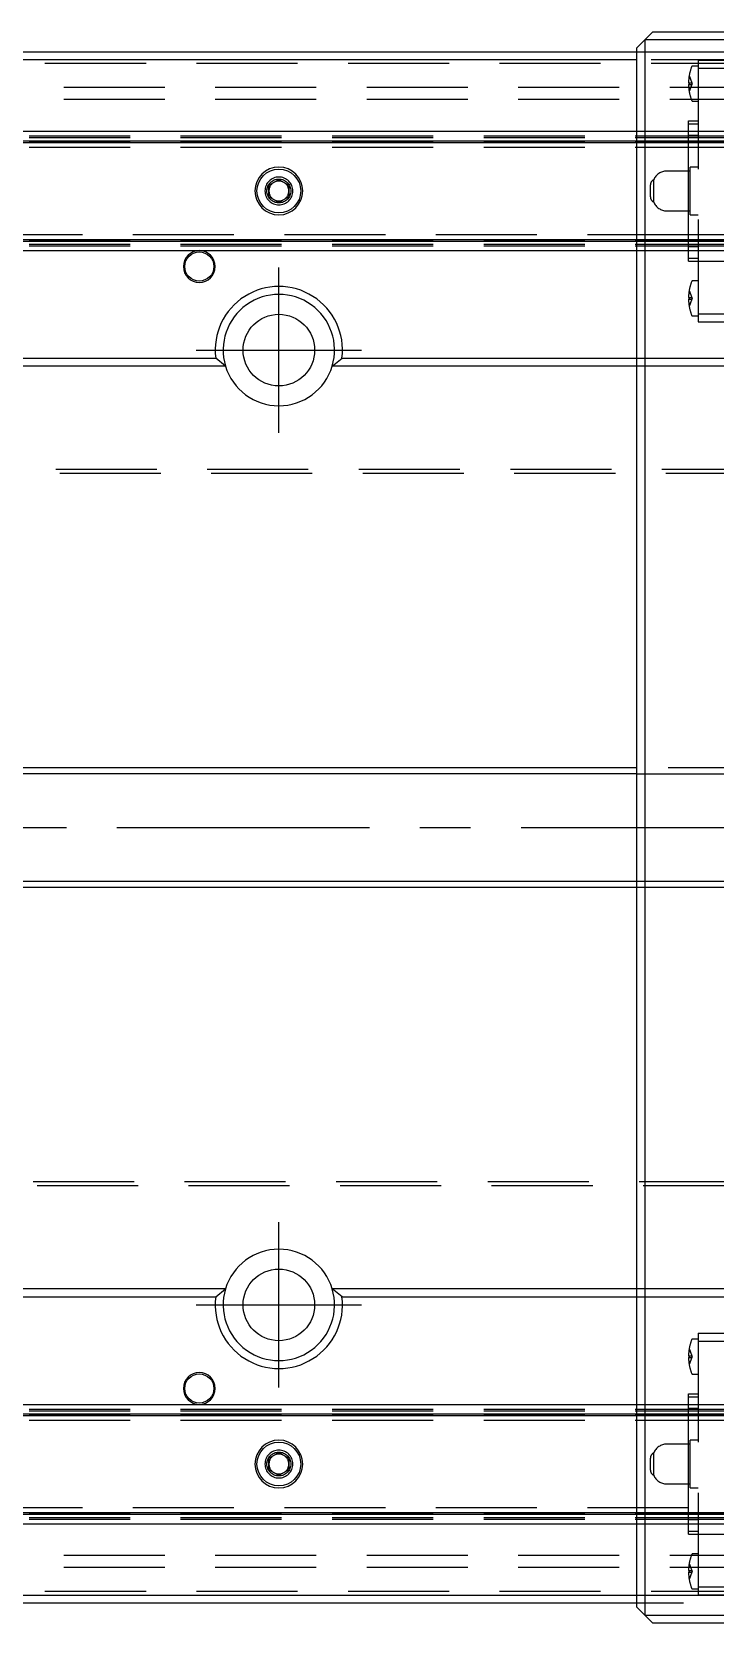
# Model space of a CAD drawing. Extents: x -21 to 1002, y -358 to 107.
# Drawn here: x 228.9 to 314.8, y -100 to 100 of the extents above; entities that cross this region are included whole.
import ezdxf

# ---------------------------------------------------------------- set-up
doc = ezdxf.new("R2010")
doc.units = 0
doc.linetypes.add('CENTER', pattern=[50.8, 31.75, -6.35, 6.35, -6.35])
doc.linetypes.add('DASHED', pattern=[19.05, 12.7, -6.35])
doc.layers.get('0').update_dxf_attribs({"linetype": 'CONTINUOUS'})
doc.layers.add('CENTER', color=1, linetype='CENTER')

msp = doc.modelspace()

# ---------------------------------------------------------------- linework, layer by layer
at = {"color": 7, "linetype": 'CONTINUOUS'}
for p, q in [((307, 100), (306, 99)), ((307, 100), (453, 100)), ((306, 99), (305, 98)), ((305, -98), (305, 98)), ((454, 99), (306, 99)), ((306, 99), (306, -99)), ((305, 96.5), (1, 96.5)), ((2, 97.5), (305, 97.5)), ((0, 87.5), (305, 87.5)), ((0, 86.32), (305, 86.32)), ((0, 86.1), (305, 86.1)), ((258.75, 80.72), (260, 81.44)), ((258.75, 79.28), (258.75, 80.72)), ((260, 81.44), (261.25, 80.72)), ((261.25, 80.72), (261.25, 79.28)), ((260, 78.56), (258.75, 79.28)), ((261.25, 79.28), (260, 78.56)), ((0, 73.9), (305, 73.9)), ((0, 73.68), (305, 73.68)), ((0, 72.5), (305, 72.5)), ((253.29, 58), (146.71, 58)), ((147.94, 59), (252.06, 59)), ((253.29, 58), (252.06, 59)), ((266.71, 58), (267.94, 59)), ((305, 58), (266.71, 58)), ((267.94, 59), (305, 59)), ((305, 7.5), (40.5, 7.5)), ((40.5, -7.5), (305, -7.5)), ((253.29, -58), (146.71, -58)), ((252.06, -59), (253.29, -58)), ((267.94, -59), (266.71, -58)), ((147.94, -59), (252.06, -59)), ((305, -58), (266.71, -58)), ((267.94, -59), (305, -59)), ((0, -72.5), (305, -72.5)), ((0, -73.68), (305, -73.68)), ((0, -73.9), (305, -73.9)), ((258.75, -79.28), (260, -78.56)), ((258.75, -80.72), (258.75, -79.28)), ((260, -78.56), (261.25, -79.28)), ((261.25, -79.28), (261.25, -80.72)), ((260, -81.44), (258.75, -80.72)), ((261.25, -80.72), (260, -81.44)), ((0, -86.1), (305, -86.1)), ((0, -86.32), (305, -86.32)), ((0, -87.5), (305, -87.5)), ((1, -96.5), (305, -96.5)), ((305, -97.5), (2, -97.5)), ((305, -98), (306, -99)), ((306, -99), (307, -100)), ((306, -99), (454, -99)), ((453, -100), (307, -100))]:
    msp.add_line(p, q, dxfattribs=at)
at = {"color": 3, "linetype": 'DASHED'}
for p, q in [((319.5, 96), (0.5, 96)), ((305, 97.5), (368, 97.5)), ((319.5, 96.5), (305, 96.5)), ((312.7, 96.45), (312.7, 95.45)), ((312.7, 96.45), (319.5, 96.45)), ((311.58, 94.5), (311.9, 93.6)), ((312.7, 95.7), (311.99, 95.7)), ((312.7, 95.45), (319.5, 95.45)), ((312.7, 95.45), (312.7, 64.55)), ((760, 93), (0, 93)), ((311.5, 93.6), (311.58, 93.6)), ((311.58, 93.4), (311.5, 93.4)), ((311.58, 93.6), (311.9, 93.6)), ((311.58, 93.6), (311.58, 93.4)), ((311.9, 93.4), (311.58, 92.5)), ((311.58, 93.4), (311.9, 93.4)), ((311.9, 93.6), (311.94, 93.5)), ((311.9, 93.4), (311.94, 93.5)), ((760, 91.5), (0, 91.5)), ((311.99, 91.3), (312.7, 91.3)), ((311.5, 88.43), (311.5, 88.82)), ((311.5, 88.82), (312.7, 88.82)), ((311.5, 88.43), (312.7, 88.43)), ((311.5, 86.03), (311.5, 88.43)), ((0, 86.91), (305, 86.91)), ((0, 86.7), (760, 86.7)), ((0, 86.26), (311.5, 86.26)), ((305, 87.5), (311.5, 87.5)), ((305, 86.91), (311.5, 86.91)), ((305, 86.32), (311.5, 86.32)), ((305, 86.1), (311.5, 86.1)), ((311.5, 87.5), (368.5, 87.5)), ((311.5, 87.01), (312.7, 87.01)), ((311.5, 86.91), (368.5, 86.91)), ((311.5, 86.32), (368.5, 86.32)), ((311.5, 86.26), (368.5, 86.26)), ((311.5, 86.1), (368.5, 86.1)), ((311.5, 73.97), (311.5, 86.03)), ((0, 85.5), (311.5, 85.5)), ((311.5, 85.5), (368.5, 85.5)), ((311.7, 82.5), (308.75, 82.5)), ((312.7, 83), (311.7, 83)), ((311.7, 80), (311.7, 83)), ((258.5, 80), (258.52, 80.22)), ((306.7, 80), (306.7, 80.75)), ((307.12, 80), (307.12, 81.39)), ((306.7, 79.25), (306.7, 80)), ((307.12, 78.61), (307.12, 80)), ((311.7, 77), (311.7, 80)), ((308.75, 77.5), (311.7, 77.5)), ((311.7, 77), (312.7, 77)), ((311.5, 74.5), (0, 74.5)), ((319.5, 74.5), (311.5, 74.5)), ((0, 73.74), (311.5, 73.74)), ((0, 73.3), (760, 73.3)), ((0, 73.09), (305, 73.09)), ((305, 73.9), (311.5, 73.9)), ((305, 73.68), (311.5, 73.68)), ((305, 73.09), (311.5, 73.09)), ((305, 72.5), (311.5, 72.5)), ((311.5, 71.57), (311.5, 73.97)), ((311.5, 73.9), (319.5, 73.9)), ((311.5, 73.74), (319.5, 73.74)), ((311.5, 73.68), (319.5, 73.68)), ((311.5, 73.09), (319.5, 73.09)), ((312.7, 72.99), (311.5, 72.99)), ((311.5, 72.5), (319.5, 72.5)), ((311.5, 71.18), (311.5, 71.57)), ((311.5, 71.57), (312.7, 71.57)), ((311.5, 71.18), (319.5, 71.18)), ((367.3, 71.18), (312.7, 71.18)), ((312.7, 68.7), (311.99, 68.7)), ((311.5, 66.6), (311.58, 66.6)), ((311.58, 66.4), (311.5, 66.4)), ((311.58, 67.5), (311.9, 66.6)), ((311.58, 66.6), (311.9, 66.6)), ((311.58, 66.6), (311.58, 66.4)), ((311.9, 66.4), (311.58, 65.5)), ((311.58, 66.4), (311.9, 66.4)), ((311.9, 66.6), (311.94, 66.5)), ((311.9, 66.4), (311.94, 66.5)), ((311.99, 64.3), (312.7, 64.3)), ((312.7, 64.55), (312.7, 63.55)), ((312.7, 64.55), (319.5, 64.55)), ((312.7, 63.55), (319.5, 63.55)), ((305, 59), (372.06, 59)), ((373.29, 58), (305, 58)), ((759.5, 44.5), (0.5, 44.5)), ((759, 45), (1, 45)), ((455, 7.5), (305, 7.5)), ((305, 6.75), (455, 6.75)), ((305, -6.75), (455, -6.75)), ((305, -7.5), (455, -7.5)), ((0.5, -44.5), (759.5, -44.5)), ((1, -45), (759, -45)), ((373.29, -58), (305, -58)), ((305, -59), (372.06, -59)), ((312.7, -63.55), (312.7, -64.55)), ((312.7, -63.55), (319.5, -63.55)), ((311.58, -65.5), (311.9, -66.4)), ((312.7, -64.3), (311.99, -64.3)), ((312.7, -64.55), (319.5, -64.55)), ((312.7, -64.55), (312.7, -95.45)), ((311.5, -66.4), (311.58, -66.4)), ((311.58, -66.6), (311.5, -66.6)), ((311.58, -66.4), (311.9, -66.4)), ((311.58, -66.4), (311.58, -66.6)), ((311.9, -66.6), (311.58, -67.5)), ((311.58, -66.6), (311.9, -66.6)), ((311.9, -66.4), (311.94, -66.5)), ((311.9, -66.6), (311.94, -66.5)), ((311.99, -68.7), (312.7, -68.7)), ((311.5, -71.57), (311.5, -71.18)), ((311.5, -71.18), (312.7, -71.18)), ((311.5, -71.57), (312.7, -71.57)), ((311.5, -73.97), (311.5, -71.57)), ((0, -73.09), (305, -73.09)), ((0, -73.3), (760, -73.3)), ((0, -73.74), (311.5, -73.74)), ((305, -72.5), (311.5, -72.5)), ((305, -73.09), (311.5, -73.09)), ((305, -73.68), (311.5, -73.68)), ((305, -73.9), (311.5, -73.9)), ((311.5, -72.5), (319.5, -72.5)), ((311.5, -72.99), (312.7, -72.99)), ((311.5, -73.09), (319.5, -73.09)), ((311.5, -73.68), (319.5, -73.68)), ((311.5, -73.74), (319.5, -73.74)), ((311.5, -73.9), (319.5, -73.9)), ((311.5, -86.03), (311.5, -73.97)), ((0, -74.5), (311.5, -74.5)), ((311.5, -74.5), (319.5, -74.5)), ((311.7, -77.5), (308.75, -77.5)), ((312.7, -77), (311.7, -77)), ((311.7, -80), (311.7, -77)), ((258.5, -80), (258.52, -79.75)), ((306.7, -80), (306.7, -79.25)), ((306.7, -80.75), (306.7, -80)), ((307.12, -80), (307.12, -78.61)), ((307.12, -81.39), (307.12, -80)), ((311.7, -83), (311.7, -80)), ((308.75, -82.5), (311.7, -82.5)), ((311.7, -83), (312.7, -83)), ((311.5, -85.5), (0, -85.5)), ((368.5, -85.5), (311.5, -85.5)), ((0, -86.26), (311.5, -86.26)), ((0, -86.7), (760, -86.7)), ((0, -86.91), (305, -86.91)), ((305, -86.1), (311.5, -86.1)), ((305, -86.32), (311.5, -86.32)), ((305, -86.91), (311.5, -86.91)), ((305, -87.5), (311.5, -87.5)), ((311.5, -88.43), (311.5, -86.03)), ((311.5, -86.1), (368.5, -86.1)), ((311.5, -86.26), (368.5, -86.26)), ((311.5, -86.32), (368.5, -86.32)), ((311.5, -86.91), (368.5, -86.91)), ((312.7, -87.01), (311.5, -87.01)), ((311.5, -87.5), (368.5, -87.5)), ((311.5, -88.82), (311.5, -88.43)), ((311.5, -88.43), (312.7, -88.43)), ((311.5, -88.82), (312.7, -88.82)), ((367.3, -88.82), (312.7, -88.82)), ((312.7, -88.82), (319.5, -88.82)), ((760, -91.5), (0, -91.5)), ((312.7, -91.3), (311.99, -91.3)), ((760, -93), (0, -93)), ((311.5, -93.4), (311.58, -93.4)), ((311.58, -93.6), (311.5, -93.6)), ((311.58, -92.5), (311.9, -93.4)), ((311.58, -93.4), (311.9, -93.4)), ((311.58, -93.4), (311.58, -93.6)), ((311.9, -93.6), (311.58, -94.5)), ((311.58, -93.6), (311.9, -93.6)), ((311.9, -93.4), (311.94, -93.5)), ((311.9, -93.6), (311.94, -93.5)), ((319.5, -96), (0.5, -96)), ((311.99, -95.7), (312.7, -95.7)), ((312.7, -95.45), (312.7, -96.45)), ((312.7, -95.45), (319.5, -95.45)), ((305, -96.5), (319.5, -96.5)), ((368, -97.5), (305, -97.5)), ((312.7, -96.45), (319.5, -96.45))]:
    msp.add_line(p, q, dxfattribs=at)
at = {"color": 3, "linetype": 'CONTINUOUS'}
for p, q in [((305, 6.75), (40.5, 6.75)), ((40.5, -6.75), (305, -6.75))]:
    msp.add_line(p, q, dxfattribs=at)
at = {"color": 7, "linetype": 'CONTINUOUS'}
for centre, radius in [((260, 80), 2.75), ((260, 60), 4.5), ((260, -60), 4.5), ((260, -80), 2.75)]:
    msp.add_circle(centre, radius, dxfattribs=at)
at = {"color": 3, "linetype": 'DASHED'}
for centre in [(260, 80), (260, -80)]:
    msp.add_circle(centre, 1.5, dxfattribs=at)
at = {"color": 3, "linetype": 'CONTINUOUS'}
for centre in [(250, 70.5), (250, -70.5)]:
    msp.add_circle(centre, 1.83, dxfattribs=at)
at = {"color": 3, "linetype": 'DASHED'}
for centre, radius, start, end in [((317.5, 93.5), 6, 170.4203, 179.0449), ((317.5, 93.5), 6, 159.1494, 170.4059), ((311.99, 95.6), 0.1, 90, 159.1494), ((317.5, 93.5), 6, 180.9551, 189.5797), ((317.5, 93.5), 6, 189.5941, 200.8506), ((311.99, 91.4), 0.1, 200.8506, 270), ((308.75, 80.75), 1.75, 90, 158.4596), ((260, 80), 1.75, 0, 180), ((260, 80), 1.75, 180, 0), ((260, 80), 1.25, 120, 180), ((260, 80), 1.25, 180, 240), ((260, 80), 1.25, 60, 120), ((260, 80), 1.25, 0, 60), ((260, 80), 1.25, 300, 0), ((307.4, 80.75), 0.7, 113.3901, 180), ((260, 80), 1.25, 240, 300), ((307.4, 79.25), 0.7, 180, 246.6201), ((308.75, 79.25), 1.75, 201.5404, 270), ((317.5, 66.5), 6, 159.1494, 170.4059), ((311.99, 68.6), 0.1, 90, 159.1494), ((317.5, 66.5), 6, 170.4203, 179.0449), ((317.5, 66.5), 6, 180.9551, 189.5797), ((317.5, 66.5), 6, 189.5941, 200.8506), ((311.99, 64.4), 0.1, 200.8506, 270), ((317.5, -66.5), 6, 170.4203, 179.0449), ((317.5, -66.5), 6, 159.1494, 170.4059), ((311.99, -64.4), 0.1, 90, 159.1494), ((317.5, -66.5), 6, 180.9551, 189.5797), ((317.5, -66.5), 6, 189.5941, 200.8506), ((311.99, -68.6), 0.1, 200.8506, 270), ((308.75, -79.25), 1.75, 90, 158.4596), ((260, -80), 1.75, 0, 180), ((260, -80), 1.75, 180, 0), ((260, -80), 1.25, 120, 180), ((260, -80), 1.25, 180, 240), ((260, -80), 1.25, 60, 120), ((260, -80), 1.25, 0, 60), ((260, -80), 1.25, 300, 0), ((307.4, -79.25), 0.7, 113.3901, 180), ((260, -80), 1.25, 240, 300), ((307.4, -80.75), 0.7, 180, 246.6201), ((308.75, -80.75), 1.75, 201.5404, 270), ((317.5, -93.5), 6, 159.1494, 170.4059), ((311.99, -91.4), 0.1, 90, 159.1494), ((317.5, -93.5), 6, 170.4203, 179.0449), ((317.5, -93.5), 6, 180.9551, 189.5797), ((317.5, -93.5), 6, 189.5941, 200.8506), ((311.99, -95.6), 0.1, 200.8506, 270)]:
    msp.add_arc(centre, radius, start, end, dxfattribs=at)
at = {"color": 7, "linetype": 'CONTINUOUS'}
for centre, radius, start, end in [((260, 80), 3, 0, 180), ((260, 80), 3, 180, 0), ((250, 70.5), 2, 180, 90), ((250, 70.5), 2, 90, 180), ((260, 60), 8, 352.8192, 187.1808), ((260, 60), 7, 343.3985, 196.6015), ((260, 60), 7, 196.6015, 343.3985), ((260, -60), 7, 16.6015, 163.3985), ((260, -60), 7, 163.3985, 16.6015), ((260, -60), 8, 172.8192, 7.1808), ((250, -70.5), 2, 270, 180), ((250, -70.5), 2, 180, 270), ((260, -80), 3, 0, 180), ((260, -80), 3, 180, 0)]:
    msp.add_arc(centre, radius, start, end, dxfattribs=at)
at = {"layer": 'CENTER', "color": 1, "linetype": 'CENTER'}
for p, q in [((260, 49.6), (260, 70.4)), ((249.6, 60), (270.4, 60)), ((-14.36, 0), (815.5, 0)), ((260, -70.4), (260, -49.6)), ((249.6, -60), (270.4, -60))]:
    msp.add_line(p, q, dxfattribs=at)

doc.saveas('drawing.dxf')
